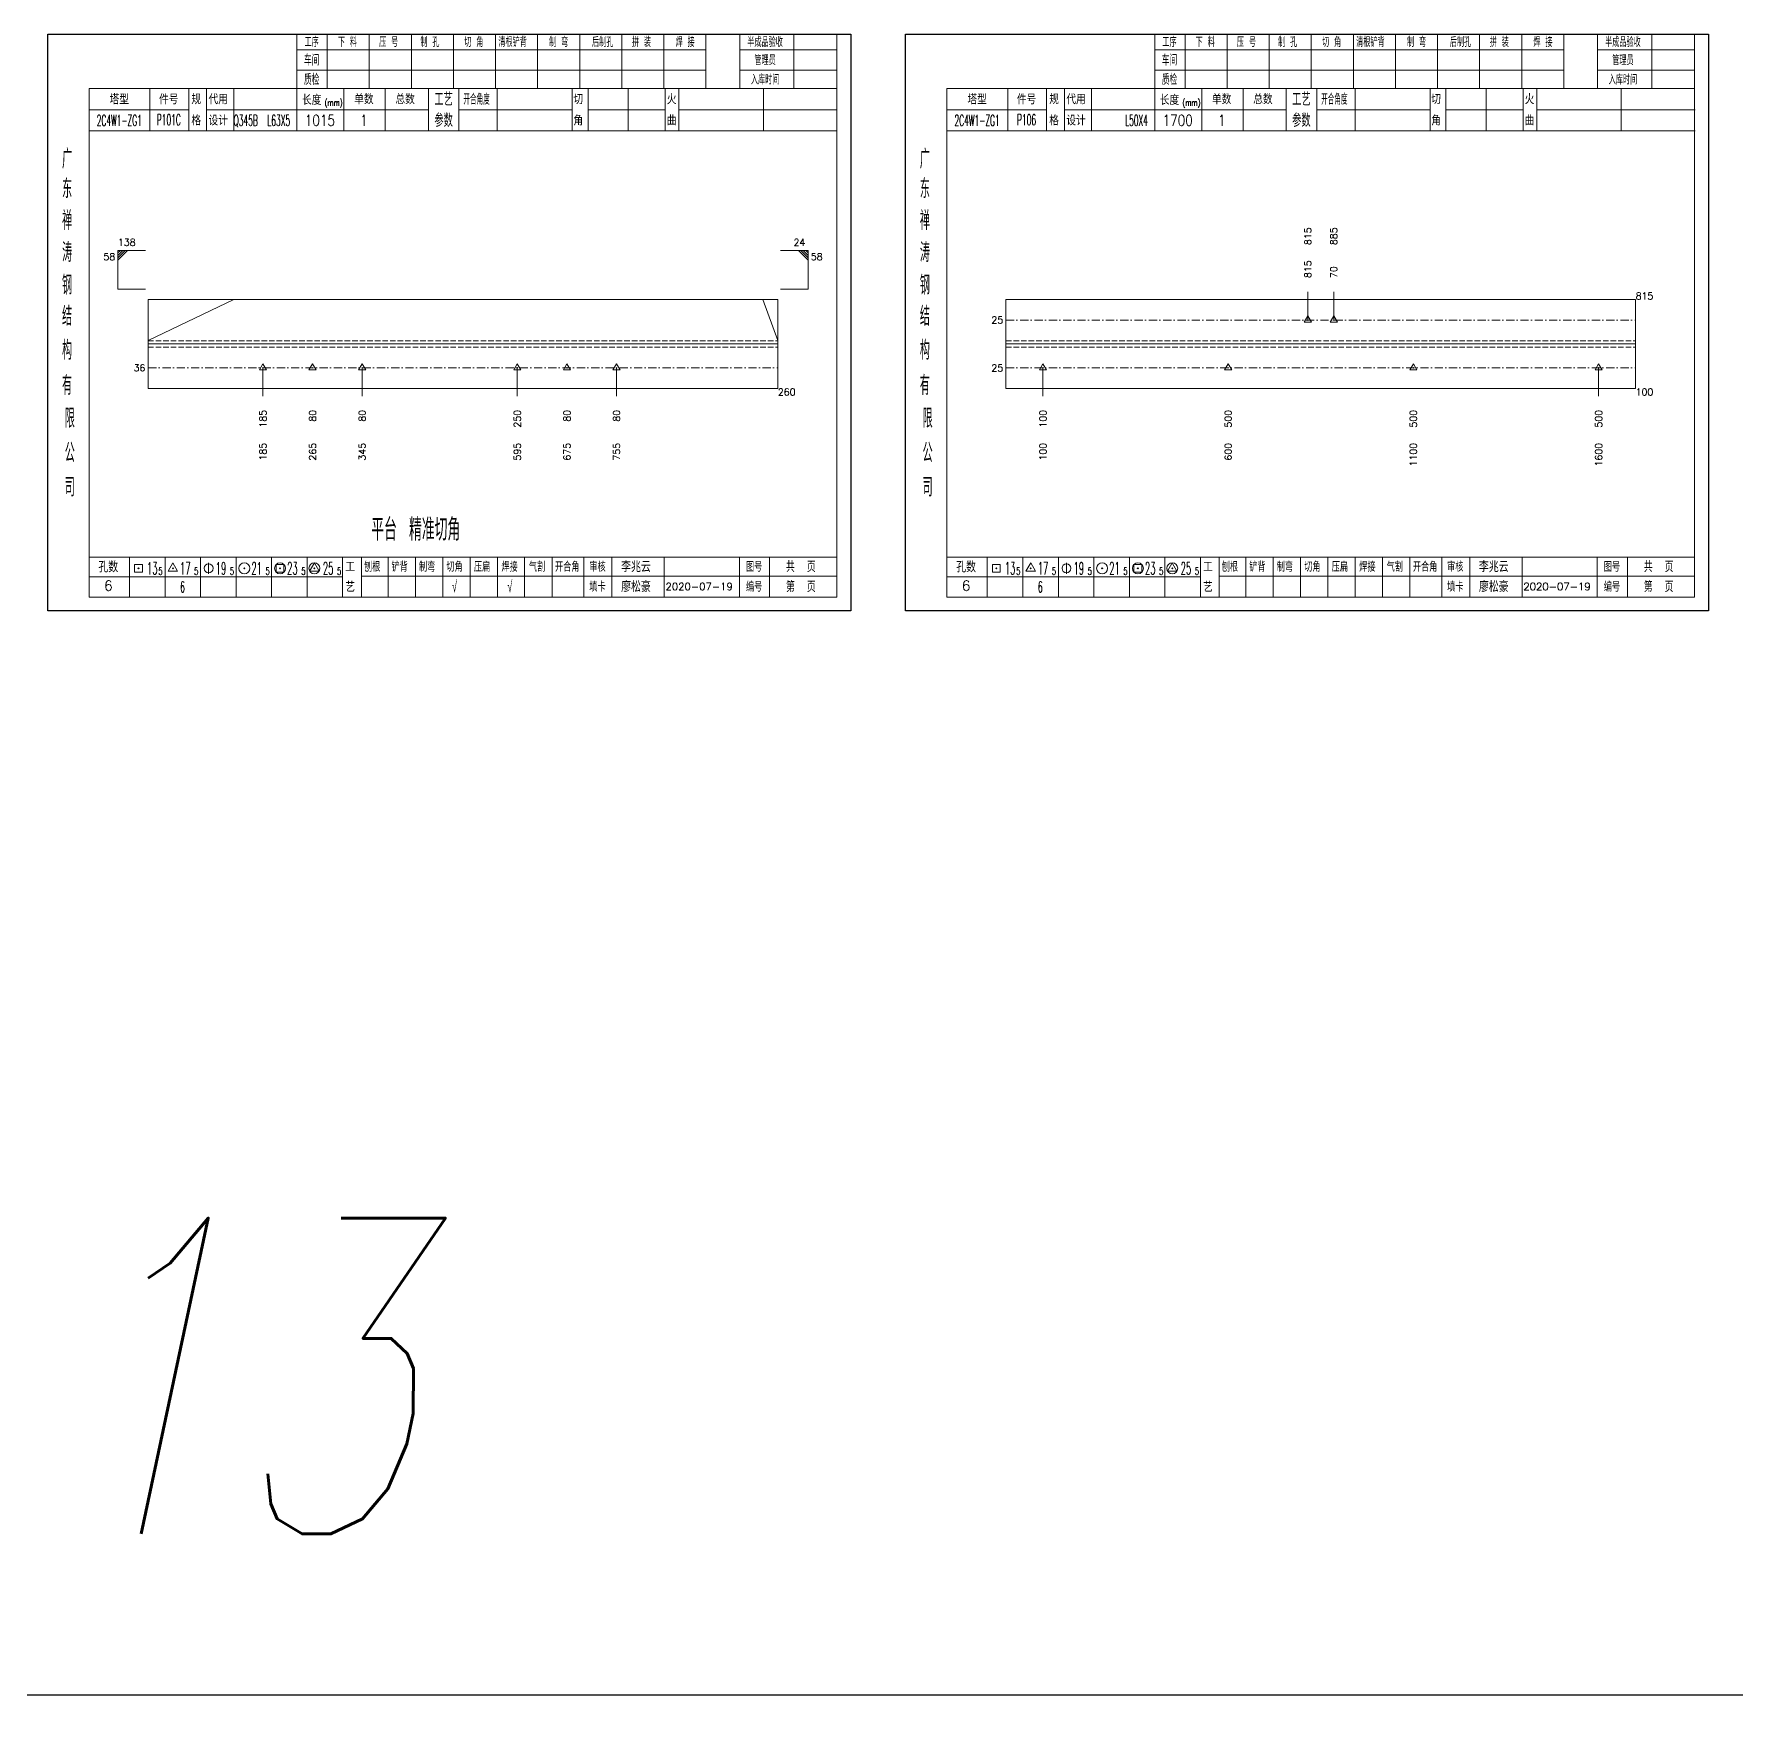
# Model space of a CAD drawing. Extents: x 154981 to 165753, y -86801 to -82885.
# Drawn here: x 157321 to 157941, y -85580 to -84967 of the extents above; entities that cross this region are included whole.
import ezdxf
from ezdxf.enums import TextEntityAlignment as Align

# ---------------------------------------------------------------- set-up
doc = ezdxf.new("R2010")
doc.units = 0
doc.header["$MEASUREMENT"] = 0
doc.linetypes.add('一点画线', pattern=[5.2, 3, -1, 0.2, -1])
doc.linetypes.add('虚线', pattern=[2.75, 2, -0.75])
doc.layers.get('0').update_dxf_attribs({"linetype": 'CONTINUOUS', "lineweight": 25})
for name, color, linetype, lineweight in [('1', 7, 'CONTINUOUS', 25), ('4', 7, 'CONTINUOUS', 25), ('5', 7, 'CONTINUOUS', 25)]:
    doc.layers.add(name, color=color, linetype=linetype, lineweight=lineweight)
doc.styles.add('hz', font='txt.shx', dxfattribs={"width": 0.7, "oblique": 12, "bigfont": 'hztxt.shx'})
doc.styles.get("Standard").update_dxf_attribs({"font": 'simplex.shx', "width": 0.7, "height": 3, "bigfont": 'gbhzfs.shx'})

# ---------------------------------------------------------------- blocks, each defined once
blk = doc.blocks.new('孔17.5')
at = {"layer": '5', "color": 7, "linetype": 'Continuous', "lineweight": 13}
for p, q in [((0, 1), (-0.866, -0.5)), ((-0.1, -0.1), (0.1, 0.1)), ((0.1, -0.1), (-0.1, 0.1)), ((0.866, -0.5), (0, 1)), ((-0.866, -0.5), (0.866, -0.5))]:
    blk.add_line(p, q, dxfattribs=at)
blk = doc.blocks.new('CTJGK')
at = {"color": 6, "linetype": 'Continuous'}
for p, q in [((0, 209.97), (292.13, 209.97)), ((0, 0), (0, 209.97)), ((292.13, 209.97), (292.13, 0)), ((292.13, 0), (0, 0))]:
    blk.add_line(p, q, dxfattribs=at)

msp = doc.modelspace()

# ---------------------------------------------------------------- linework, layer by layer
at = {"color": 7, "linetype": 'Continuous', "lineweight": 13}
for p, q in [((157352.00666, -85045.49383), (157362.00666, -85045.49383)), ((157352.00666, -85059.49383), (157352.00666, -85045.49383)), ((157352.88166, -85045.49383), (157352.00666, -85046.36883)), ((157353.75666, -85045.49383), (157352.00666, -85047.24383)), ((157354.63166, -85045.49383), (157352.00666, -85048.11883)), ((157355.50666, -85045.49383), (157352.00666, -85048.99383)), ((157603.13666, -85045.49383), (157593.13666, -85045.49383)), ((157599.63666, -85045.49383), (157603.13666, -85048.99383)), ((157600.51166, -85045.49383), (157603.13666, -85048.11883)), ((157601.38666, -85045.49383), (157603.13666, -85047.24383)), ((157602.26166, -85045.49383), (157603.13666, -85046.36883)), ((157603.13666, -85059.49383), (157603.13666, -85045.49383)), ((157352.00666, -85059.49383), (157362.00666, -85059.49383)), ((157363.00666, -85078.20887), (157394.15931, -85063.30336)), ((157592.13666, -85078.20887), (157586.71881, -85063.30336)), ((157603.13666, -85059.49383), (157593.13666, -85059.49383)), ((157784.98428, -85070.79383), (157784.98428, -85060.49383)), ((157794.41905, -85070.79383), (157794.41905, -85060.49383)), ((157404.76928, -85088.18431), (157404.76928, -85098.49383)), ((157440.88829, -85088.18431), (157440.88829, -85098.49383)), ((157497.32425, -85088.18431), (157497.32425, -85098.49383)), ((157533.44327, -85088.18431), (157533.44327, -85098.49383)), ((157688.6149, -85088.19383), (157688.6149, -85098.49383)), ((157890.78843, -85088.19383), (157890.78843, -85098.49383))]:
    msp.add_line(p, q, dxfattribs=at)
at = {"color": 7, "linetype": 'Continuous', "lineweight": 18}
for p, q in [((157363.00666, -85063.30336), (157363.00666, -85095.68431)), ((157363.00666, -85063.30336), (157592.13666, -85063.30336)), ((157592.13666, -85063.30336), (157592.13666, -85095.68431)), ((157675.13666, -85063.29383), (157675.13666, -85095.69383)), ((157675.13666, -85063.29383), (157904.26666, -85063.29383)), ((157904.26666, -85063.29383), (157904.26666, -85095.69383)), ((157363.00666, -85079.49383), (157592.13666, -85079.49383)), ((157675.13666, -85079.49383), (157904.26666, -85079.49383))]:
    msp.add_line(p, q, dxfattribs=at)
at = {"color": 1, "linetype": '一点画线', "lineweight": 13}
for p, q in [((157675.13666, -85070.79383), (157904.26666, -85070.79383)), ((157363.00666, -85088.18431), (157592.13666, -85088.18431)), ((157675.13666, -85088.19383), (157904.26666, -85088.19383))]:
    msp.add_line(p, q, dxfattribs=at)
at = {"color": 6, "linetype": '虚线', "lineweight": 18}
for p, q in [((157363.00666, -85078.30336), (157592.13666, -85078.30336)), ((157363.00666, -85080.68431), (157592.13666, -85080.68431)), ((157675.13666, -85078.29383), (157904.26666, -85078.29383)), ((157675.13666, -85080.69383), (157904.26666, -85080.69383))]:
    msp.add_line(p, q, dxfattribs=at)
at = {"color": 3, "linetype": 'Continuous'}
msp.add_lwpolyline([(157297.75925, -85571.357), (157297.75925, -86801.357), (159077.49628, -86801.357), (159077.49628, -85571.357)], close=True, dxfattribs=at)
at = {"layer": '1', "color": 7, "linetype": 'Continuous', "lineweight": 18}
for p, q in [((157363.00666, -85095.68431), (157592.13666, -85095.68431)), ((157675.13666, -85095.69383), (157904.26666, -85095.69383))]:
    msp.add_line(p, q, dxfattribs=at)
at = {"layer": '4', "color": 1, "linetype": 'Continuous', "lineweight": 18}
for p, q in [((157326.50666, -84966.66733), (157326.50666, -85176.63733)), ((157618.63666, -84966.66733), (157326.50666, -84966.66733)), ((157417.13666, -84966.66733), (157417.13666, -84986.50733)), ((157428.16666, -84966.66733), (157428.16666, -84986.52733)), ((157443.47666, -84966.66733), (157443.47666, -84986.52733)), ((157458.79666, -84966.66733), (157458.79666, -84986.52733)), ((157474.10666, -84966.66733), (157474.10666, -84986.52733)), ((157489.41666, -84966.66733), (157489.41666, -84986.52733)), ((157504.72666, -84966.66733), (157504.72666, -84986.52733)), ((157520.04666, -84966.66733), (157520.04666, -84986.52733)), ((157535.35666, -84966.66733), (157535.35666, -84986.52733)), ((157550.66666, -84966.66733), (157550.66666, -84986.52733)), ((157565.97666, -84966.66733), (157565.97666, -84986.50733)), ((157565.97666, -84966.66733), (157565.97666, -84986.52733)), ((157578.25666, -84966.66733), (157578.25666, -84986.52733)), ((157598.00666, -84966.66733), (157598.00666, -84986.52733)), ((157613.58666, -84966.66733), (157613.58666, -84986.52733)), ((157618.63666, -84996.46733), (157618.63666, -84966.66733)), ((157638.63666, -84966.66733), (157638.63666, -85176.63733)), ((157930.76666, -84966.66733), (157638.63666, -84966.66733)), ((157729.26666, -84966.66733), (157729.26666, -84986.50733)), ((157740.29666, -84966.66733), (157740.29666, -84986.52733)), ((157755.60666, -84966.66733), (157755.60666, -84986.52733)), ((157770.92666, -84966.66733), (157770.92666, -84986.52733)), ((157786.23666, -84966.66733), (157786.23666, -84986.52733)), ((157801.54666, -84966.66733), (157801.54666, -84986.52733)), ((157816.85666, -84966.66733), (157816.85666, -84986.52733)), ((157832.17666, -84966.66733), (157832.17666, -84986.52733)), ((157847.48666, -84966.66733), (157847.48666, -84986.52733)), ((157862.79666, -84966.66733), (157862.79666, -84986.52733)), ((157878.10666, -84966.66733), (157878.10666, -84986.50733)), ((157878.10666, -84966.66733), (157878.10666, -84986.52733)), ((157890.38666, -84966.66733), (157890.38666, -84986.52733)), ((157910.13666, -84966.66733), (157910.13666, -84986.52733)), ((157925.71666, -84966.66733), (157925.71666, -84986.52733)), ((157930.76666, -84996.46733), (157930.76666, -84966.66733)), ((157565.97666, -84972.39733), (157417.13666, -84972.39733)), ((157613.58666, -84972.39733), (157578.25666, -84972.39733)), ((157878.10666, -84972.39733), (157729.26666, -84972.39733)), ((157925.71666, -84972.39733), (157890.38666, -84972.39733)), ((157565.97666, -84979.87733), (157417.13666, -84979.87733)), ((157613.58666, -84979.87733), (157578.25666, -84979.87733)), ((157878.10666, -84979.87733), (157729.26666, -84979.87733)), ((157925.71666, -84979.87733), (157890.38666, -84979.87733)), ((157341.51666, -84986.52733), (157341.51666, -85171.58733)), ((157613.58666, -84986.52733), (157341.51666, -84986.52733)), ((157363.63666, -84986.51733), (157363.63666, -85001.93733)), ((157377.78666, -85001.93733), (157377.78666, -84986.52733)), ((157384.28666, -85001.93733), (157384.28666, -84986.52733)), ((157394.15666, -84986.52733), (157394.15666, -85001.93733)), ((157417.13666, -84986.50733), (157417.13666, -85001.93733)), ((157434.25666, -84986.52733), (157434.25666, -85001.93733)), ((157449.30666, -84986.52733), (157449.30666, -85001.93733)), ((157465.00666, -84986.52733), (157465.00666, -85001.93733)), ((157476.06666, -84986.52733), (157476.06666, -85001.93733)), ((157490.01666, -84986.52733), (157490.01666, -85001.93733)), ((157517.31666, -84986.52733), (157517.31666, -85001.93733)), ((157523.07666, -84986.52733), (157523.07666, -85001.93733)), ((157537.69666, -84986.52733), (157537.69666, -85001.93733)), ((157551.15666, -84986.52733), (157551.15666, -85001.93733)), ((157556.14666, -84986.52733), (157556.14666, -85001.93733)), ((157586.88666, -84986.52733), (157586.88666, -85001.93733)), ((157613.58666, -85171.58733), (157613.58666, -84986.52733)), ((157653.64666, -84986.52733), (157653.64666, -85171.58733)), ((157925.71666, -84986.52733), (157653.64666, -84986.52733)), ((157675.76666, -84986.51733), (157675.76666, -85001.93733)), ((157689.91666, -85001.93733), (157689.91666, -84986.52733)), ((157696.41666, -85001.93733), (157696.41666, -84986.52733)), ((157706.28666, -84986.52733), (157706.28666, -85001.93733)), ((157729.26666, -84986.50733), (157729.26666, -85001.93733)), ((157746.38666, -84986.52733), (157746.38666, -85001.93733)), ((157761.43666, -84986.52733), (157761.43666, -85001.93733)), ((157777.13666, -84986.52733), (157777.13666, -85001.93733)), ((157788.19666, -84986.52733), (157788.19666, -85001.93733)), ((157802.14666, -84986.52733), (157802.14666, -85001.93733)), ((157829.44666, -84986.52733), (157829.44666, -85001.93733)), ((157835.20666, -84986.52733), (157835.20666, -85001.93733)), ((157849.82666, -84986.52733), (157849.82666, -85001.93733)), ((157863.28666, -84986.52733), (157863.28666, -85001.93733)), ((157868.27666, -84986.52733), (157868.27666, -85001.93733)), ((157899.01666, -84986.52733), (157899.01666, -85001.93733)), ((157925.71666, -85171.58733), (157925.71666, -84986.52733)), ((157377.78666, -84994.28733), (157341.51666, -84994.28733)), ((157465.00666, -84994.23733), (157384.28666, -84994.23733)), ((157476.06666, -84994.23733), (157517.31666, -84994.23733)), ((157523.07666, -84994.23733), (157551.15666, -84994.23733)), ((157556.14666, -84994.23733), (157613.76666, -84994.23733)), ((157618.63666, -85176.63733), (157618.63666, -84996.46733)), ((157689.91666, -84994.28733), (157653.64666, -84994.28733)), ((157777.13666, -84994.23733), (157696.41666, -84994.23733)), ((157788.19666, -84994.23733), (157829.44666, -84994.23733)), ((157835.20666, -84994.23733), (157863.28666, -84994.23733)), ((157868.27666, -84994.23733), (157925.89666, -84994.23733)), ((157930.76666, -85176.63733), (157930.76666, -84996.46733)), ((157613.76666, -85001.93733), (157341.51666, -85001.93733)), ((157925.89666, -85001.93733), (157653.64666, -85001.93733)), ((157341.51666, -85157.05733), (157613.58666, -85157.05733)), ((157356.20666, -85157.05733), (157356.20666, -85171.58733)), ((157369.13666, -85171.58733), (157369.13666, -85157.05733)), ((157382.06666, -85157.05733), (157382.06666, -85171.58733)), ((157394.98666, -85171.58733), (157394.98666, -85157.05733)), ((157407.91666, -85157.05733), (157407.91666, -85171.58733)), ((157420.84666, -85171.58733), (157420.84666, -85157.05733)), ((157433.76666, -85171.58733), (157433.76666, -85157.05733)), ((157440.63666, -85171.58733), (157440.63666, -85157.05733)), ((157450.29666, -85171.58733), (157450.29666, -85157.05733)), ((157460.23666, -85171.58733), (157460.23666, -85157.05733)), ((157470.17666, -85171.58733), (157470.17666, -85157.05733)), ((157480.12666, -85171.58733), (157480.12666, -85157.05733)), ((157490.06666, -85171.58733), (157490.06666, -85157.05733)), ((157500.00666, -85171.58733), (157500.00666, -85157.05733)), ((157509.95666, -85171.58733), (157509.95666, -85157.05733)), ((157521.59666, -85171.58733), (157521.59666, -85157.05733)), ((157531.74666, -85171.58733), (157531.74666, -85157.05733)), ((157550.80666, -85171.58733), (157550.80666, -85157.05733)), ((157578.18666, -85171.58733), (157578.18666, -85157.05733)), ((157589.14666, -85171.58733), (157589.14666, -85157.05733)), ((157653.64666, -85157.05733), (157925.71666, -85157.05733)), ((157668.33666, -85157.05733), (157668.33666, -85171.58733)), ((157681.26666, -85171.58733), (157681.26666, -85157.05733)), ((157694.19666, -85157.05733), (157694.19666, -85171.58733)), ((157707.11666, -85171.58733), (157707.11666, -85157.05733)), ((157720.04666, -85157.05733), (157720.04666, -85171.58733)), ((157732.97666, -85171.58733), (157732.97666, -85157.05733)), ((157745.89666, -85171.58733), (157745.89666, -85157.05733)), ((157752.76666, -85171.58733), (157752.76666, -85157.05733)), ((157762.42666, -85171.58733), (157762.42666, -85157.05733)), ((157772.36666, -85171.58733), (157772.36666, -85157.05733)), ((157782.30666, -85171.58733), (157782.30666, -85157.05733)), ((157792.25666, -85171.58733), (157792.25666, -85157.05733)), ((157802.19666, -85171.58733), (157802.19666, -85157.05733)), ((157812.13666, -85171.58733), (157812.13666, -85157.05733)), ((157822.08666, -85171.58733), (157822.08666, -85157.05733)), ((157833.72666, -85171.58733), (157833.72666, -85157.05733)), ((157843.87666, -85171.58733), (157843.87666, -85157.05733)), ((157862.93666, -85171.58733), (157862.93666, -85157.05733)), ((157890.31666, -85171.58733), (157890.31666, -85157.05733)), ((157901.27666, -85171.58733), (157901.27666, -85157.05733)), ((157433.76666, -85164.18733), (157341.51666, -85164.18733)), ((157440.59666, -85164.02733), (157613.58666, -85164.02733)), ((157745.89666, -85164.18733), (157653.64666, -85164.18733)), ((157752.72666, -85164.02733), (157925.71666, -85164.02733)), ((157341.51666, -85171.58733), (157613.58666, -85171.58733)), ((157653.64666, -85171.58733), (157925.71666, -85171.58733)), ((157326.50666, -85176.63733), (157618.63666, -85176.63733)), ((157638.63666, -85176.63733), (157930.76666, -85176.63733))]:
    msp.add_line(p, q, dxfattribs=at)
at = {"layer": '4', "color": 7, "linetype": 'Continuous', "lineweight": 13}
for p, q in [((157358.09266, -85162.55133), (157358.09266, -85159.72333)), ((157358.09266, -85159.72333), (157360.92066, -85159.72333)), ((157360.92066, -85162.55133), (157358.09266, -85162.55133)), ((157359.30666, -85161.33733), (157359.70666, -85160.93733)), ((157359.70666, -85161.33733), (157359.30666, -85160.93733)), ((157360.92066, -85159.72333), (157360.92066, -85162.55133)), ((157372.00666, -85159.13733), (157370.27466, -85162.13733)), ((157370.27466, -85162.13733), (157373.73866, -85162.13733)), ((157371.80666, -85161.33733), (157372.20666, -85160.93733)), ((157372.20666, -85161.33733), (157371.80666, -85160.93733)), ((157373.73866, -85162.13733), (157372.00666, -85159.13733)), ((157385.00666, -85159.13733), (157385.00666, -85163.13733)), ((157397.80666, -85161.33733), (157398.20666, -85160.93733)), ((157398.20666, -85161.33733), (157397.80666, -85160.93733)), ((157409.59266, -85162.55133), (157409.59266, -85159.72333)), ((157409.59266, -85159.72333), (157412.42066, -85159.72333)), ((157412.42066, -85162.55133), (157409.59266, -85162.55133)), ((157410.80666, -85161.33733), (157411.20666, -85160.93733)), ((157411.20666, -85161.33733), (157410.80666, -85160.93733)), ((157412.42066, -85159.72333), (157412.42066, -85162.55133)), ((157423.50666, -85159.13733), (157421.77466, -85162.13733)), ((157421.77466, -85162.13733), (157425.23866, -85162.13733)), ((157423.30666, -85161.33733), (157423.70666, -85160.93733)), ((157423.70666, -85161.33733), (157423.30666, -85160.93733)), ((157425.23866, -85162.13733), (157423.50666, -85159.13733)), ((157670.22266, -85162.55133), (157670.22266, -85159.72333)), ((157670.22266, -85159.72333), (157673.05066, -85159.72333)), ((157673.05066, -85162.55133), (157670.22266, -85162.55133)), ((157671.43666, -85161.33733), (157671.83666, -85160.93733)), ((157671.83666, -85161.33733), (157671.43666, -85160.93733)), ((157673.05066, -85159.72333), (157673.05066, -85162.55133)), ((157684.13666, -85159.13733), (157682.40466, -85162.13733)), ((157682.40466, -85162.13733), (157685.86866, -85162.13733)), ((157683.93666, -85161.33733), (157684.33666, -85160.93733)), ((157684.33666, -85161.33733), (157683.93666, -85160.93733)), ((157685.86866, -85162.13733), (157684.13666, -85159.13733)), ((157697.13666, -85159.13733), (157697.13666, -85163.13733)), ((157709.93666, -85161.33733), (157710.33666, -85160.93733)), ((157710.33666, -85161.33733), (157709.93666, -85160.93733)), ((157721.72266, -85162.55133), (157721.72266, -85159.72333)), ((157721.72266, -85159.72333), (157724.55066, -85159.72333)), ((157724.55066, -85162.55133), (157721.72266, -85162.55133)), ((157722.93666, -85161.33733), (157723.33666, -85160.93733)), ((157723.33666, -85161.33733), (157722.93666, -85160.93733)), ((157724.55066, -85159.72333), (157724.55066, -85162.55133)), ((157735.63666, -85159.13733), (157733.90466, -85162.13733)), ((157733.90466, -85162.13733), (157737.36866, -85162.13733)), ((157735.43666, -85161.33733), (157735.83666, -85160.93733)), ((157735.83666, -85161.33733), (157735.43666, -85160.93733)), ((157737.36866, -85162.13733), (157735.63666, -85159.13733))]:
    msp.add_line(p, q, dxfattribs=at)
for centre, radius in [((157385.00666, -85161.13733), 1.6), ((157398.00666, -85161.13733), 2), ((157411.00666, -85161.13733), 2), ((157423.50666, -85161.13733), 2), ((157697.13666, -85161.13733), 1.6), ((157710.13666, -85161.13733), 2), ((157723.13666, -85161.13733), 2), ((157735.63666, -85161.13733), 2)]:
    msp.add_circle(centre, radius, dxfattribs=at)

# ---------------------------------------------------------------- block references
at = {"color": 0, "linetype": 'Continuous'}
for p in [(157326.50666, -85176.63733), (157638.63666, -85176.63733)]:
    msp.add_blockref('CTJGK', p, dxfattribs=at)
at = {"color": 4, "linetype": 'Continuous', "lineweight": 9, "xscale": 1.5, "yscale": 1.5, "zscale": 1.5}
for p in [(157784.98428, -85070.79383), (157794.41905, -85070.79383)]:
    msp.add_blockref('孔17.5', p, dxfattribs=at)
at = {"layer": '1', "color": 4, "linetype": 'Continuous', "lineweight": 9, "xscale": 1.5, "yscale": 1.5, "zscale": 1.5}
for p in [(157404.76928, -85088.18431), (157422.82878, -85088.18431), (157440.88829, -85088.18431), (157497.32425, -85088.18431), (157515.38376, -85088.18431), (157533.44327, -85088.18431), (157688.6149, -85088.19383), (157756.00608, -85088.19383), (157823.39725, -85088.19383), (157890.78843, -85088.19383)]:
    msp.add_blockref('孔17.5', p, dxfattribs=at)

# ---------------------------------------------------------------- texts
at = {"color": 7, "linetype": 'Continuous', "lineweight": 13}
for s, p in [('815', (157784.98428, -85043.49383)), ('885', (157794.41905, -85043.49383))]:
    msp.add_text(s, height=2.5, rotation=90, dxfattribs=at).set_placement(p, align=Align.MIDDLE_LEFT)
msp.add_text('58', height=2.5, dxfattribs=at).set_placement((157351.00666, -85046.49383), align=Align.TOP_RIGHT)
msp.add_text('138', height=2.5, dxfattribs=at).set_placement((157352.00666, -85044.49383), align=Align.BOTTOM_LEFT)
msp.add_text('24', height=2.5, dxfattribs=at).set_placement((157602.13666, -85044.49383), align=Align.BOTTOM_RIGHT)
msp.add_text('58', height=2.5, dxfattribs=at).set_placement((157604.13666, -85046.49383), align=Align.TOP_LEFT)
at = {"color": 4, "linetype": 'Continuous', "lineweight": 9}
for s, p in [('815', (157784.98428, -85055.49383)), ('70', (157794.41905, -85055.49383))]:
    msp.add_text(s, height=2.5, rotation=90, dxfattribs=at).set_placement(p, align=Align.MIDDLE_LEFT)
at = {"color": 7, "linetype": 'Continuous', "lineweight": 13}
msp.add_text('815', height=2.5, dxfattribs=at).set_placement((157904.26666, -85061.99383), align=Align.MIDDLE_LEFT)
for s, p in [('25', (157674.13666, -85070.79383)), ('36', (157362.00666, -85088.18431)), ('25', (157674.13666, -85088.19383))]:
    msp.add_text(s, height=2.5, dxfattribs=at).set_placement(p, align=Align.MIDDLE_RIGHT)
at = {"layer": '1', "color": 7, "linetype": 'Continuous', "lineweight": 13}
for s, p in [('260', (157592.13666, -85096.99383)), ('100', (157904.26666, -85096.99383))]:
    msp.add_text(s, height=2.5, dxfattribs=at).set_placement(p, align=Align.MIDDLE_LEFT)
at = {"layer": '1', "color": 4, "linetype": 'Continuous', "lineweight": 9}
for s, p in [('185', (157404.76928, -85103.49383)), ('80', (157422.82878, -85103.49383)), ('80', (157440.88829, -85103.49383)), ('250', (157497.32425, -85103.49383)), ('80', (157515.38376, -85103.49383)), ('80', (157533.44327, -85103.49383)), ('100', (157688.6149, -85103.49383)), ('500', (157756.00608, -85103.49383)), ('500', (157823.39725, -85103.49383)), ('500', (157890.78843, -85103.49383))]:
    msp.add_text(s, height=2.5, rotation=90, dxfattribs=at).set_placement(p, align=Align.MIDDLE_RIGHT)
at = {"layer": '1', "color": 7, "linetype": 'Continuous', "lineweight": 13}
for s, p in [('185', (157404.76928, -85115.49383)), ('265', (157422.82878, -85115.49383)), ('345', (157440.88829, -85115.49383)), ('595', (157497.32425, -85115.49383)), ('675', (157515.38376, -85115.49383)), ('755', (157533.44327, -85115.49383)), ('100', (157688.6149, -85115.49383)), ('600', (157756.00608, -85115.49383)), ('1100', (157823.39725, -85115.49383)), ('1600', (157890.78843, -85115.49383))]:
    msp.add_text(s, height=2.5, rotation=90, dxfattribs=at).set_placement(p, align=Align.MIDDLE_RIGHT)
at = {"layer": '1', "color": 6, "linetype": 'ByBlock', "style": 'hz', "oblique": 12, "width": 0.7}
msp.add_text('13', height=115, dxfattribs=at).set_placement((157322.50338, -85512.64004))
at = {"layer": '4', "color": 1, "linetype": 'Continuous', "lineweight": 25}
for s, height, width, p in [('工序', 3.7, 0.7, (157422.50666, -84969.53733)), ('下 料', 3.7, 0.7, (157435.50666, -84969.53733)), ('压 号', 3.7, 0.7, (157450.50666, -84969.53733)), ('制 孔', 3.7, 0.7, (157465.50666, -84969.53733)), ('切 角', 3.7, 0.7, (157481.50666, -84969.53733)), ('清根铲背 ', 3.7, 0.7, (157496.50666, -84969.53733)), (' 制 弯', 3.7, 0.7, (157511.50666, -84969.53733)), (' 后制孔', 3.7, 0.7, (157527.50666, -84969.53733)), ('拼 装', 3.7, 0.7, (157542.50666, -84969.53733)), (' 焊 接', 3.7, 0.7, (157557.50666, -84969.53733)), ('半成品验收', 3.7, 0.7, (157587.50666, -84969.53733)), ('工序', 3.7, 0.7, (157734.63666, -84969.53733)), ('下 料', 3.7, 0.7, (157747.63666, -84969.53733)), ('压 号', 3.7, 0.7, (157762.63666, -84969.53733)), ('制 孔', 3.7, 0.7, (157777.63666, -84969.53733)), ('切 角', 3.7, 0.7, (157793.63666, -84969.53733)), ('清根铲背 ', 3.7, 0.7, (157808.63666, -84969.53733)), (' 制 弯', 3.7, 0.7, (157823.63666, -84969.53733)), (' 后制孔', 3.7, 0.7, (157839.63666, -84969.53733)), ('拼 装', 3.7, 0.7, (157854.63666, -84969.53733)), (' 焊 接', 3.7, 0.7, (157869.63666, -84969.53733)), ('半成品验收', 3.7, 0.7, (157899.63666, -84969.53733)), ('车间', 4, 0.7, (157422.50666, -84976.13733)), ('管理员', 3.7, 0.7, (157587.50666, -84976.13733)), ('车间', 4, 0.7, (157734.63666, -84976.13733)), ('管理员', 3.7, 0.7, (157899.63666, -84976.13733)), ('质检', 4, 0.7, (157422.50666, -84983.19733)), ('入库时间', 3.7, 0.7, (157587.50666, -84983.19733)), ('质检', 4, 0.7, (157734.63666, -84983.19733)), ('入库时间', 3.7, 0.7, (157899.63666, -84983.19733)), ('(mm)', 2.24, 0.7, (157430.50666, -84991.63733)), ('工艺', 4.8, 0.7, (157470.50666, -84990.37733)), ('开合角度', 4, 0.6, (157482.50666, -84990.37733)), ('(mm)', 2.24, 0.7, (157742.63666, -84991.63733)), ('工艺', 4.8, 0.7, (157782.63666, -84990.37733)), ('开合角度', 4, 0.6, (157794.63666, -84990.37733)), ('2C4W1-ZG1', 4, 0.5, (157352.50666, -84998.11733)), ('P101C', 4, 0.5, (157370.50666, -84997.86733)), ('Q345B', 4, 0.5, (157398.50666, -84998.13733)), ('L63X5', 4, 0.5, (157410.50666, -84998.13733)), ('1015', 4, 0.8, (157425.50666, -84998.08733)), ('1', 4, 0.8, (157441.50666, -84998.08733)), ('参数', 4.8, 0.7, (157470.50666, -84998.08733)), ('2C4W1-ZG1', 4, 0.5, (157664.63666, -84998.11733)), ('P106', 4, 0.5, (157682.63666, -84997.86733)), ('L50X4', 4, 0.5, (157722.63666, -84998.13733)), ('1700', 4, 0.8, (157737.63666, -84998.08733)), ('1', 4, 0.8, (157753.63666, -84998.08733)), ('参数', 4.8, 0.7, (157782.63666, -84998.08733)), ('广', 6.96, 0.7, (157333.50666, -85012.16733)), ('广', 6.96, 0.7, (157645.63666, -85012.16733)), ('东', 6.96, 0.7, (157333.50666, -85022.95733)), ('东', 6.96, 0.7, (157645.63666, -85022.95733)), ('禅', 6.96, 0.7, (157333.50666, -85034.54733)), ('禅', 6.96, 0.7, (157645.63666, -85034.54733)), ('涛', 6.96, 0.7, (157333.50666, -85046.14733)), ('涛', 6.96, 0.7, (157645.63666, -85046.14733)), ('钢', 6.96, 0.7, (157333.50666, -85058.03733)), ('钢', 6.96, 0.7, (157645.63666, -85058.03733)), ('结', 6.96, 0.7, (157333.50666, -85069.34733)), ('结', 6.96, 0.7, (157645.63666, -85069.34733)), ('构', 6.96, 0.7, (157333.50666, -85081.72733)), ('构', 6.96, 0.7, (157645.63666, -85081.72733)), ('有', 6.96, 0.7, (157333.50666, -85094.53733)), ('有', 6.96, 0.7, (157645.63666, -85094.53733)), ('限', 6.96, 0.7, (157334.50666, -85106.53733)), ('限', 6.96, 0.7, (157646.63666, -85106.53733)), ('公', 6.96, 0.7, (157334.50666, -85119.07733)), ('公', 6.96, 0.7, (157646.63666, -85119.07733)), ('司', 6.96, 0.7, (157334.50666, -85131.55733)), ('司', 6.96, 0.7, (157646.63666, -85131.55733)), ('13', 4.47, 0.5, (157364.50666, -85161.13733)), ('5', 2.68, 0.6, (157367.50666, -85162.13733)), ('17', 4.47, 0.5, (157376.50666, -85161.13733)), ('5', 2.68, 0.6, (157380.50666, -85162.13733)), ('19', 4.47, 0.5, (157389.50666, -85161.13733)), ('5', 2.68, 0.6, (157393.50666, -85162.13733)), ('21', 4.47, 0.5, (157402.50666, -85161.13733)), ('5', 2.68, 0.6, (157406.50666, -85162.13733)), ('23', 4.47, 0.5, (157415.50666, -85161.13733)), ('5', 2.68, 0.6, (157419.50666, -85162.13733)), ('25', 4.47, 0.5, (157428.50666, -85161.13733)), ('5', 2.68, 0.6, (157432.50666, -85162.13733)), ('刨根', 3.7, 0.8, (157444.50666, -85160.53733)), ('铲背', 3.7, 0.8, (157454.50666, -85160.53733)), ('制弯', 3.7, 0.8, (157464.50666, -85160.53733)), ('切角', 3.7, 0.8, (157474.50666, -85160.53733)), ('压扁', 3.7, 0.8, (157484.50666, -85160.53733)), ('焊接', 3.7, 0.8, (157494.50666, -85160.53733)), ('气割', 3.7, 0.8, (157504.50666, -85160.53733)), ('开合角', 3.7, 0.8, (157515.50666, -85160.53733)), ('审核', 3.7, 0.8, (157526.50666, -85160.53733)), ('图号', 3.7, 0.8, (157583.50666, -85160.53733)), ('共  页', 4, 0.8, (157600.50666, -85160.53733)), ('13', 4.47, 0.5, (157676.63666, -85161.13733)), ('5', 2.68, 0.6, (157679.63666, -85162.13733)), ('17', 4.47, 0.5, (157688.63666, -85161.13733)), ('5', 2.68, 0.6, (157692.63666, -85162.13733)), ('19', 4.47, 0.5, (157701.63666, -85161.13733)), ('5', 2.68, 0.6, (157705.63666, -85162.13733)), ('21', 4.47, 0.5, (157714.63666, -85161.13733)), ('5', 2.68, 0.6, (157718.63666, -85162.13733)), ('23', 4.47, 0.5, (157727.63666, -85161.13733)), ('5', 2.68, 0.6, (157731.63666, -85162.13733)), ('25', 4.47, 0.5, (157740.63666, -85161.13733)), ('5', 2.68, 0.6, (157744.63666, -85162.13733)), ('刨根', 3.7, 0.8, (157756.63666, -85160.53733)), ('铲背', 3.7, 0.8, (157766.63666, -85160.53733)), ('制弯', 3.7, 0.8, (157776.63666, -85160.53733)), ('切角', 3.7, 0.8, (157786.63666, -85160.53733)), ('压扁', 3.7, 0.8, (157796.63666, -85160.53733)), ('焊接', 3.7, 0.8, (157806.63666, -85160.53733)), ('气割', 3.7, 0.8, (157816.63666, -85160.53733)), ('开合角', 3.7, 0.8, (157827.63666, -85160.53733)), ('审核', 3.7, 0.8, (157838.63666, -85160.53733)), ('图号', 3.7, 0.8, (157895.63666, -85160.53733)), ('共  页', 4, 0.8, (157912.63666, -85160.53733)), ('6', 4, 0.5, (157375.50666, -85167.88733)), ('√', 4, 0.6, (157474.50666, -85167.80733)), ('√', 4, 0.6, (157494.63953, -85167.80733)), ('填卡', 3.7, 0.8, (157526.50666, -85167.80733)), ('编号', 3.7, 0.8, (157583.50666, -85167.80733)), ('第  页', 4, 0.8, (157600.50666, -85167.80733)), ('6', 4, 0.5, (157687.63666, -85167.88733)), ('填卡', 3.7, 0.8, (157838.63666, -85167.80733)), ('编号', 3.7, 0.8, (157895.63666, -85167.80733)), ('第  页', 4, 0.8, (157912.63666, -85167.80733))]:
    msp.add_text(s, height=height, dxfattribs=dict(at, width=width)).set_placement(p, align=Align.MIDDLE_CENTER)
for s, height, p in [('塔型', 3.7, (157352.50666, -84990.40733)), ('件号', 3.7, (157370.50666, -84990.40733)), ('规', 3.7, (157380.50666, -84990.37733)), ('代用', 3.7, (157388.50666, -84990.37733)), ('长度', 3.7, (157422.50666, -84990.63733)), ('单数', 3.7, (157441.50666, -84990.37733)), ('总数', 3.7, (157456.50666, -84990.37733)), ('切', 3.7, (157519.50666, -84990.37733)), ('火', 3.7, (157553.50666, -84990.37733)), ('塔型', 3.7, (157664.63666, -84990.40733)), ('件号', 3.7, (157682.63666, -84990.40733)), ('规', 3.7, (157692.63666, -84990.37733)), ('代用', 3.7, (157700.63666, -84990.37733)), ('长度', 3.7, (157734.63666, -84990.63733)), ('单数', 3.7, (157753.63666, -84990.37733)), ('总数', 3.7, (157768.63666, -84990.37733)), ('切', 3.7, (157831.63666, -84990.37733)), ('火', 3.7, (157865.63666, -84990.37733)), ('格', 3.7, (157380.50666, -84998.08733)), ('设计', 3.7, (157388.50666, -84998.08733)), ('角', 3.7, (157519.50666, -84998.08733)), ('曲', 3.7, (157553.50666, -84998.08733)), ('格', 3.7, (157692.63666, -84998.08733)), ('设计', 3.7, (157700.63666, -84998.08733)), ('角', 3.7, (157831.63666, -84998.08733)), ('曲', 3.7, (157865.63666, -84998.08733)), ('孔数', 4, (157348.50666, -85160.61733)), ('工', 3.7, (157436.50666, -85160.53733)), ('李兆云', 4, (157540.50666, -85160.53733)), ('孔数', 4, (157660.63666, -85160.61733)), ('工', 3.7, (157748.63666, -85160.53733)), ('李兆云', 4, (157852.63666, -85160.53733)), ('6', 3.7, (157348.50666, -85167.44733)), ('艺', 3.7, (157436.50666, -85167.88733)), ('廖松豪', 4, (157540.50666, -85167.80733)), ('2020-07-19', 2.7, (157563.50666, -85167.80733)), ('6', 3.7, (157660.63666, -85167.44733)), ('艺', 3.7, (157748.63666, -85167.88733)), ('廖松豪', 4, (157852.63666, -85167.80733)), ('2020-07-19', 2.7, (157875.63666, -85167.80733))]:
    msp.add_text(s, height=height, dxfattribs=at).set_placement(p, align=Align.MIDDLE_CENTER)
at = {"layer": '5', "color": 2, "linetype": 'Continuous', "lineweight": 18, "width": 0.8}
msp.add_text('平台 精准切角', height=8.083152, dxfattribs=at).set_placement((157460.373, -85142.98123), align=Align.TOP_CENTER)

doc.saveas('drawing.dxf')
